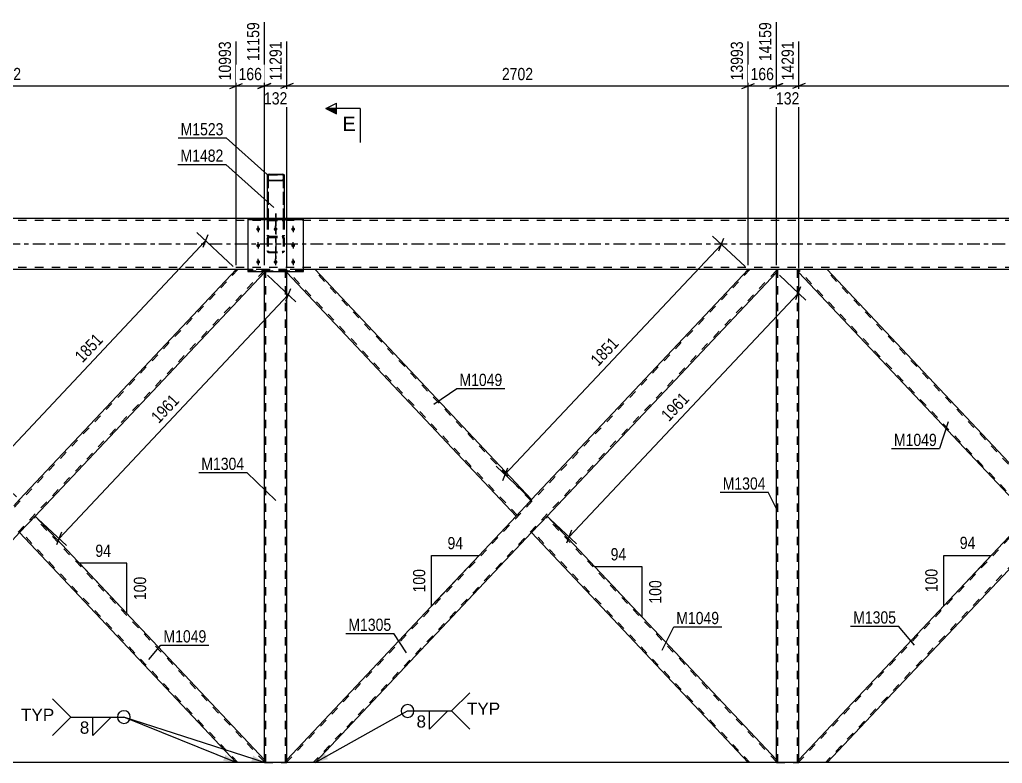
# Model space of a CAD drawing. Header units: millimetres. Extents: x -82 to 1107, y -663 to 178.
# Drawn here: x 323.5 to 553.9, y -121.8 to 52.6 of the extents above; entities that cross this region are included whole.
import ezdxf

# ---------------------------------------------------------------- set-up
doc = ezdxf.new("R2010")
doc.units = ezdxf.units.MM
doc.linetypes.add('DXK_LINE_DOT2', pattern=[3.9198, 1.9599, -1.9599])
doc.linetypes.add('DXK_LINE_DOT3', pattern=[5.9187, 2.979, -0.9799, 0.9799, -0.9799])
doc.styles.add('Arial', font='ARIAL.TTF', dxfattribs={"height": 0.2})
doc.styles.add('Arial Narrow', font='ARIALN.TTF', dxfattribs={"height": 0.2})

# ---------------------------------------------------------------- blocks, each defined once
blk = doc.blocks.new('Part-348431369-1424 - 1390')
at = {"color": 7, "linetype": 'DXK_LINE_DOT3'}
blk.add_line((383.55, -3.58), (383.55, 7.12), dxfattribs=at)
at = {"color": 7, "linetype": 'DXK_LINE_DOT2'}
for p, q in [((381.58, 5.48), (381.55, 5.31)), ((381.55, 5.31), (381.55, -1.59)), ((381.59, 5.51), (381.58, 5.48)), ((381.79, 5.31), (381.81, 5.41)), ((381.79, 5.31), (381.79, -1.59)), ((381.81, 5.41), (381.86, 5.5)), ((382.03, 5.83), (381.85, 5.79)), ((381.86, 5.5), (381.94, 5.55)), ((381.94, 5.55), (382.03, 5.57)), ((382.03, 5.83), (385.07, 5.83)), ((382.03, 5.57), (385.07, 5.57)), ((385.25, 5.79), (385.07, 5.83)), ((385.07, 5.57), (385.16, 5.55)), ((385.16, 5.55), (385.24, 5.5)), ((385.24, 5.5), (385.29, 5.41)), ((385.29, 5.41), (385.31, 5.31)), ((385.31, 5.31), (385.31, -1.59)), ((385.52, 5.48), (385.51, 5.51)), ((385.55, 5.31), (385.52, 5.48)), ((385.55, 5.31), (385.55, -1.59)), ((381.55, 2.08), (381.59, 1.88)), ((381.55, 1.27), (381.59, 1.44)), ((381.59, 1.44), (381.69, 1.59)), ((381.69, 1.59), (381.85, 1.69)), ((381.81, 1.98), (381.79, 2.08)), ((381.81, 1.36), (381.79, 1.27)), ((381.86, 1.9), (381.81, 1.98)), ((381.86, 1.43), (381.81, 1.36)), ((381.85, 1.69), (382.03, 1.72)), ((381.85, 1.61), (382.03, 1.57)), ((381.94, 1.84), (381.86, 1.9)), ((381.94, 1.48), (381.86, 1.43)), ((382.03, 1.82), (381.94, 1.84)), ((382.03, 1.5), (381.94, 1.48)), ((382.03, 1.82), (385.07, 1.82)), ((382.03, 1.72), (385.07, 1.72)), ((382.03, 1.57), (385.07, 1.57)), ((382.03, 1.5), (385.07, 1.5)), ((385.16, 1.84), (385.07, 1.82)), ((385.07, 1.72), (385.25, 1.69)), ((385.07, 1.57), (385.25, 1.61)), ((385.16, 1.48), (385.07, 1.5)), ((385.24, 1.9), (385.16, 1.84)), ((385.24, 1.43), (385.16, 1.48)), ((385.29, 1.98), (385.24, 1.9)), ((385.29, 1.36), (385.24, 1.43)), ((385.25, 1.69), (385.41, 1.59)), ((385.31, 2.08), (385.29, 1.98)), ((385.31, 1.27), (385.29, 1.36)), ((385.41, 1.59), (385.51, 1.44)), ((385.51, 1.88), (385.55, 2.08)), ((385.51, 1.44), (385.55, 1.27)), ((381.59, -1.76), (381.55, -1.59)), ((381.69, -1.91), (381.59, -1.76)), ((381.85, -2), (381.69, -1.91)), ((381.79, -1.59), (381.81, -1.67)), ((381.81, -1.67), (381.86, -1.75)), ((382.03, -2.04), (381.85, -2)), ((381.86, -1.75), (381.94, -1.79)), ((381.94, -1.79), (382.03, -1.81)), ((382.03, -1.81), (385.07, -1.81)), ((382.03, -2.04), (385.07, -2.04)), ((385.07, -1.81), (385.16, -1.79)), ((385.25, -2), (385.07, -2.04)), ((385.16, -1.79), (385.24, -1.75)), ((385.24, -1.75), (385.29, -1.67)), ((385.41, -1.91), (385.25, -2)), ((385.29, -1.67), (385.31, -1.59)), ((385.51, -1.76), (385.41, -1.91)), ((385.55, -1.59), (385.51, -1.76))]:
    blk.add_line(p, q, dxfattribs=at)
for centre, start, end in [((382.05, 5.33), 114.32, 159.2417), ((385.05, 5.33), 20.7583, 65.68), ((382.05, 2.06), 200.7583, 245.68), ((385.05, 2.06), 294.32, 339.2417)]:
    blk.add_arc(centre, 0.496, start, end, dxfattribs=at)
blk = doc.blocks.new('Part-348431369-1428 - 1390')
at = {"color": 7, "linetype": 'DXK_LINE_DOT2'}
for p, q in [((390.05, 5.95), (377.05, 5.95)), ((377.05, 5.95), (377.05, -6.49)), ((377.05, 5.73), (390.05, 5.73)), ((390.05, -6.49), (390.05, 5.95)), ((390.05, -6.27), (377.05, -6.27)), ((377.05, -6.49), (390.05, -6.49))]:
    blk.add_line(p, q, dxfattribs=at)
blk = doc.blocks.new('Bolt-348431369-1461 - 1390')
at = {"color": 1, "linetype": 'DXK_LINE_DOT2'}
for p, q in [((379.45, 3.08), (379.45, 4.21)), ((383.53, 3.08), (383.53, 4.21)), ((387.65, 3.08), (387.65, 4.21)), ((379.45, -0.76), (379.45, 0.38)), ((387.65, -0.76), (387.65, 0.38)), ((379.45, -4.63), (379.45, -3.49)), ((383.53, -4.63), (383.53, -3.49)), ((387.65, -4.63), (387.65, -3.49))]:
    blk.add_line(p, q, dxfattribs=at)
blk = doc.blocks.new('Part-348431369-1482 - 1390')
at = {"color": 7, "linetype": 'DXK_LINE_DOT2'}
for p, q in [((991.54, 5.52), (12.9, 5.52)), ((385.55, 6), (381.55, 6)), ((991.54, -5.52), (12.9, -5.52)), ((390.05, -6), (377.05, -6))]:
    blk.add_line(p, q, dxfattribs=at)
at = {"color": 2, "linetype": 'Continuous'}
for p, q in [((381.55, 6), (145.55, 6)), ((621.54, 6), (385.55, 6)), ((377.05, -6), (150.05, -6)), ((617.04, -6), (390.05, -6))]:
    blk.add_line(p, q, dxfattribs=at)
at = {"color": 7, "linetype": 'DXK_LINE_DOT3'}
blk.add_line((12.9, 0), (991.54, 0), dxfattribs=at)
blk = doc.blocks.new('Part-348431369-7999 - 1390')
at = {"color": 7, "linetype": 'DXK_LINE_DOT2'}
for p, q in [((381.55, 16.16), (381.59, 16.22)), ((381.55, 16.16), (381.55, 5.69)), ((381.59, 16.22), (381.69, 16.28)), ((381.69, 16.28), (381.85, 16.32)), ((381.81, 16.19), (381.79, 16.16)), ((381.79, 16.16), (381.79, 5.69)), ((381.86, 16.22), (381.81, 16.19)), ((381.85, 16.32), (382.03, 16.33)), ((381.94, 16.24), (381.86, 16.22)), ((382.03, 16.24), (381.94, 16.24)), ((382.03, 16.33), (385.07, 16.33)), ((382.03, 16.24), (385.07, 16.24)), ((385.07, 16.33), (385.25, 16.32)), ((385.16, 16.24), (385.07, 16.24)), ((385.24, 16.22), (385.16, 16.24)), ((385.29, 16.19), (385.24, 16.22)), ((385.25, 16.32), (385.41, 16.28)), ((385.31, 16.16), (385.29, 16.19)), ((385.31, 16.16), (385.31, 5.69)), ((385.41, 16.28), (385.51, 16.22)), ((385.51, 16.22), (385.55, 16.16)), ((385.55, 16.16), (385.55, 5.69)), ((381.59, 14.98), (381.55, 15.05)), ((381.69, 14.93), (381.59, 14.98)), ((381.85, 14.89), (381.69, 14.93)), ((381.79, 15.05), (381.81, 15.02)), ((381.81, 15.02), (381.86, 14.99)), ((382.03, 14.88), (381.85, 14.89)), ((381.86, 14.99), (381.94, 14.97)), ((381.94, 14.97), (382.03, 14.96)), ((382.03, 14.96), (385.07, 14.96)), ((382.03, 14.88), (385.07, 14.88)), ((385.07, 14.96), (385.16, 14.97)), ((385.25, 14.89), (385.07, 14.88)), ((385.16, 14.97), (385.24, 14.99)), ((385.24, 14.99), (385.29, 15.02)), ((385.41, 14.93), (385.25, 14.89)), ((385.29, 15.02), (385.31, 15.05)), ((385.51, 14.98), (385.41, 14.93)), ((385.55, 15.05), (385.51, 14.98)), ((385.55, 6), (381.55, 6)), ((381.55, 5.83), (381.79, 5.83)), ((381.55, 5.69), (381.59, 5.62)), ((381.59, 5.62), (381.69, 5.57)), ((381.69, 5.57), (381.85, 5.53)), ((381.81, 5.66), (381.79, 5.69)), ((381.86, 5.63), (381.81, 5.66)), ((381.85, 5.53), (382.03, 5.51)), ((381.94, 5.61), (381.86, 5.63)), ((382.03, 5.6), (381.94, 5.61)), ((382.03, 5.6), (385.07, 5.6)), ((382.03, 5.51), (385.07, 5.51)), ((385.16, 5.61), (385.07, 5.6)), ((385.07, 5.51), (385.25, 5.53)), ((385.24, 5.63), (385.16, 5.61)), ((385.29, 5.66), (385.24, 5.63)), ((385.25, 5.53), (385.41, 5.57)), ((385.31, 5.69), (385.29, 5.66)), ((385.31, 5.83), (385.55, 5.83)), ((385.41, 5.57), (385.51, 5.62)), ((385.51, 5.62), (385.55, 5.69))]:
    blk.add_line(p, q, dxfattribs=at)
blk = doc.blocks.new('Part-348431369-1497 - 1390')
at = {"color": 2, "linetype": 'Continuous'}
blk.add_line((865.94, -121.6), (141.14, -121.6), dxfattribs=at)
blk = doc.blocks.new('Part-348431369-1702 - 1390')
at = {"color": 2, "linetype": 'Continuous'}
for p, q in [((447.16, -63.8), (443.54, -67.65)), ((500.9, -120.94), (447.16, -63.8)), ((494.27, -121.6), (443.54, -67.65)), ((500.9, -121.6), (500.9, -120.94))]:
    blk.add_line(p, q, dxfattribs=at)
at = {"color": 7, "linetype": 'DXK_LINE_DOT2'}
for p, q in [((500.9, -121.41), (446.94, -64.03)), ((443.76, -67.42), (443.78, -67.4)), ((494.71, -121.6), (443.76, -67.42)), ((500.9, -121.6), (494.27, -121.6))]:
    blk.add_line(p, q, dxfattribs=at)
blk = doc.blocks.new('Part-348431369-1707 - 1390')
at = {"color": 2, "linetype": 'Continuous'}
for p, q in [((327.16, -63.8), (323.54, -67.65)), ((380.9, -120.94), (327.16, -63.8)), ((374.27, -121.6), (323.54, -67.65)), ((380.9, -121.6), (380.9, -120.94))]:
    blk.add_line(p, q, dxfattribs=at)
at = {"color": 7, "linetype": 'DXK_LINE_DOT2'}
for p, q in [((380.9, -121.41), (326.94, -64.03)), ((323.76, -67.42), (323.78, -67.4)), ((374.71, -121.6), (323.76, -67.42)), ((380.9, -121.6), (374.27, -121.6))]:
    blk.add_line(p, q, dxfattribs=at)
blk = doc.blocks.new('Part-348431369-1744 - 1390')
at = {"color": 7, "linetype": 'DXK_LINE_DOT3'}
blk.add_line((383.55, 7.12), (383.55, -3.58), dxfattribs=at)
at = {"color": 7, "linetype": 'DXK_LINE_DOT2'}
for p, q in [((381.55, 5.32), (381.59, 5.51)), ((381.55, 5.32), (381.55, -1.59)), ((381.81, 5.41), (381.79, 5.32)), ((381.79, 5.32), (381.79, -1.59)), ((381.86, 5.5), (381.81, 5.41)), ((381.85, 5.79), (382.03, 5.83)), ((381.94, 5.55), (381.86, 5.5)), ((382.03, 5.57), (381.94, 5.55)), ((382.03, 5.83), (385.07, 5.83)), ((382.03, 5.57), (385.07, 5.57)), ((385.07, 5.83), (385.25, 5.79)), ((385.16, 5.55), (385.07, 5.57)), ((385.24, 5.5), (385.16, 5.55)), ((385.29, 5.41), (385.24, 5.5)), ((385.31, 5.32), (385.29, 5.41)), ((385.31, 5.32), (385.31, -1.59)), ((385.51, 5.51), (385.55, 5.32)), ((385.55, 5.32), (385.55, -1.59)), ((381.59, 1.88), (381.55, 2.08)), ((381.59, 1.44), (381.55, 1.27)), ((381.69, 1.59), (381.59, 1.44)), ((381.85, 1.69), (381.69, 1.59)), ((381.79, 2.08), (381.81, 1.98)), ((381.79, 1.27), (381.81, 1.36)), ((381.81, 1.98), (381.86, 1.9)), ((381.81, 1.36), (381.86, 1.43)), ((382.03, 1.72), (381.85, 1.69)), ((382.03, 1.57), (381.85, 1.61)), ((381.86, 1.9), (381.94, 1.84)), ((381.86, 1.43), (381.94, 1.48)), ((381.94, 1.84), (382.03, 1.82)), ((381.94, 1.48), (382.03, 1.5)), ((382.03, 1.82), (385.07, 1.82)), ((382.03, 1.72), (385.07, 1.72)), ((382.03, 1.57), (385.07, 1.57)), ((382.03, 1.5), (385.07, 1.5)), ((385.07, 1.82), (385.16, 1.84)), ((385.25, 1.69), (385.07, 1.72)), ((385.25, 1.61), (385.07, 1.57)), ((385.07, 1.5), (385.16, 1.48)), ((385.16, 1.84), (385.24, 1.9)), ((385.16, 1.48), (385.24, 1.43)), ((385.24, 1.9), (385.29, 1.98)), ((385.24, 1.43), (385.29, 1.36)), ((385.41, 1.59), (385.25, 1.69)), ((385.29, 1.98), (385.31, 2.08)), ((385.29, 1.36), (385.31, 1.27)), ((385.51, 1.44), (385.41, 1.59)), ((385.55, 2.08), (385.51, 1.88)), ((385.55, 1.27), (385.51, 1.44)), ((381.55, -1.59), (381.59, -1.76)), ((381.59, -1.76), (381.69, -1.91)), ((381.69, -1.91), (381.85, -2)), ((381.81, -1.67), (381.79, -1.59)), ((381.86, -1.75), (381.81, -1.67)), ((381.85, -2), (382.03, -2.04)), ((381.94, -1.79), (381.86, -1.75)), ((382.03, -1.81), (381.94, -1.79)), ((382.03, -1.81), (385.07, -1.81)), ((382.03, -2.04), (385.07, -2.04)), ((385.16, -1.79), (385.07, -1.81)), ((385.07, -2.04), (385.25, -2)), ((385.24, -1.75), (385.16, -1.79)), ((385.29, -1.67), (385.24, -1.75)), ((385.25, -2), (385.41, -1.91)), ((385.31, -1.59), (385.29, -1.67)), ((385.41, -1.91), (385.51, -1.76)), ((385.51, -1.76), (385.55, -1.59))]:
    blk.add_line(p, q, dxfattribs=at)
for centre, start, end in [((382.05, 5.33), 114.32, 159.2417), ((385.05, 5.33), 20.7583, 65.68), ((382.05, 2.06), 200.7583, 245.68), ((385.05, 2.06), 294.32, 339.2417)]:
    blk.add_arc(centre, 0.496, start, end, dxfattribs=at)
blk = doc.blocks.new('Part-348431369-1749 - 1390')
at = {"color": 7, "linetype": 'DXK_LINE_DOT2'}
for p, q in [((386.18, -6), (380.9, -6)), ((380.9, -6.66), (380.9, -6)), ((381.22, -121.6), (381.22, -6)), ((385.86, -121.6), (385.86, -6)), ((386.18, -6.66), (386.18, -6)), ((380.9, -121.6), (380.9, -120.94)), ((380.9, -121.6), (386.18, -121.6)), ((386.18, -121.6), (386.18, -120.94))]:
    blk.add_line(p, q, dxfattribs=at)
at = {"color": 2, "linetype": 'Continuous'}
for p, q in [((380.9, -120.94), (380.9, -6.66)), ((386.18, -120.94), (386.18, -6.66))]:
    blk.add_line(p, q, dxfattribs=at)
blk = doc.blocks.new('Part-348431369-1800 - 1390')
at = {"color": 2, "linetype": 'Continuous'}
for p, q in [((506.18, -6.66), (506.18, -6)), ((559.92, -63.8), (506.18, -6.66)), ((563.54, -59.95), (512.81, -6)), ((563.1, -60.41), (559.92, -63.8)), ((563.54, -59.95), (563.1, -60.41))]:
    blk.add_line(p, q, dxfattribs=at)
at = {"color": 7, "linetype": 'DXK_LINE_DOT2'}
for p, q in [((512.81, -6), (506.18, -6)), ((560.14, -63.57), (506.18, -6.19)), ((563.32, -60.18), (512.37, -6)), ((563.51, -59.98), (563.1, -60.41)), ((560.14, -63.57), (560.15, -63.55))]:
    blk.add_line(p, q, dxfattribs=at)
blk = doc.blocks.new('Part-348431369-1805 - 1390')
at = {"color": 7, "linetype": 'DXK_LINE_DOT2'}
for p, q in [((614.71, -6), (506.18, -121.41)), ((620.9, -6.2), (512.37, -121.6)), ((620.9, -6), (614.27, -6)), ((620.9, -6.48), (620.9, -6)), ((563.54, -59.95), (559.92, -63.8)), ((567.16, -63.8), (563.54, -67.65)), ((512.81, -121.6), (506.18, -121.6))]:
    blk.add_line(p, q, dxfattribs=at)
at = {"color": 2, "linetype": 'Continuous'}
for p, q in [((614.27, -6), (563.54, -59.95)), ((620.9, -6.66), (567.16, -63.8)), ((620.9, -6.66), (620.9, -6.48)), ((559.92, -63.8), (506.18, -120.94)), ((563.54, -67.65), (512.81, -121.6)), ((506.18, -121.6), (506.18, -120.94))]:
    blk.add_line(p, q, dxfattribs=at)
blk = doc.blocks.new('Part-348431369-1810 - 1390')
at = {"color": 7, "linetype": 'DXK_LINE_DOT2'}
for p, q in [((392.81, -6), (386.18, -6)), ((386.18, -6.48), (386.18, -6)), ((440.14, -63.57), (386.18, -6.19)), ((443.32, -60.18), (392.37, -6)), ((443.51, -59.98), (443.1, -60.41)), ((440.14, -63.57), (440.15, -63.55))]:
    blk.add_line(p, q, dxfattribs=at)
at = {"color": 2, "linetype": 'Continuous'}
for p, q in [((386.18, -6.66), (386.18, -6.48)), ((439.92, -63.8), (386.18, -6.66)), ((443.54, -59.95), (392.81, -6)), ((443.1, -60.41), (439.92, -63.8)), ((443.54, -59.95), (443.1, -60.41))]:
    blk.add_line(p, q, dxfattribs=at)
blk = doc.blocks.new('Part-348431369-1815 - 1390')
at = {"color": 7, "linetype": 'DXK_LINE_DOT2'}
for p, q in [((494.71, -6), (386.18, -121.41)), ((500.9, -6.19), (392.37, -121.6)), ((500.9, -6), (494.27, -6)), ((443.54, -59.95), (439.92, -63.8)), ((447.16, -63.8), (443.54, -67.65)), ((392.81, -121.6), (386.18, -121.6))]:
    blk.add_line(p, q, dxfattribs=at)
at = {"color": 2, "linetype": 'Continuous'}
for p, q in [((494.27, -6), (443.54, -59.95)), ((500.9, -6.66), (447.16, -63.8)), ((500.9, -6.66), (500.9, -6)), ((439.92, -63.8), (386.18, -120.94)), ((443.54, -67.65), (392.81, -121.6)), ((386.18, -121.6), (386.18, -120.94))]:
    blk.add_line(p, q, dxfattribs=at)
blk = doc.blocks.new('Part-348431369-1825 - 1390')
at = {"color": 7, "linetype": 'DXK_LINE_DOT2'}
for p, q in [((374.71, -6), (266.18, -121.41)), ((380.9, -6.19), (272.37, -121.6)), ((380.9, -6), (374.27, -6)), ((380.9, -6.48), (380.9, -6)), ((323.54, -59.95), (319.92, -63.8)), ((327.16, -63.8), (323.54, -67.65)), ((272.81, -121.6), (266.18, -121.6))]:
    blk.add_line(p, q, dxfattribs=at)
at = {"color": 2, "linetype": 'Continuous'}
for p, q in [((374.27, -6), (323.54, -59.95)), ((380.9, -6.66), (327.16, -63.8)), ((380.9, -6.66), (380.9, -6.48)), ((266.18, -120.94), (319.92, -63.8)), ((323.54, -67.65), (272.81, -121.6)), ((266.18, -121.6), (266.18, -120.94))]:
    blk.add_line(p, q, dxfattribs=at)
blk = doc.blocks.new('Part-348431369-1860 - 1390')
at = {"color": 7, "linetype": 'DXK_LINE_DOT2'}
for p, q in [((506.18, -6), (500.9, -6)), ((500.9, -6.66), (500.9, -6)), ((501.22, -121.6), (501.22, -6)), ((505.86, -121.6), (505.86, -6)), ((506.18, -6.66), (506.18, -6)), ((500.9, -121.6), (500.9, -120.94)), ((500.9, -121.6), (506.18, -121.6)), ((506.18, -121.6), (506.18, -120.94))]:
    blk.add_line(p, q, dxfattribs=at)
at = {"color": 2, "linetype": 'Continuous'}
for p, q in [((500.9, -120.94), (500.9, -6.66)), ((506.18, -120.94), (506.18, -6.66))]:
    blk.add_line(p, q, dxfattribs=at)
blk = doc.blocks.new('Bolt-348431369-1877 - 1390')
at = {"linetype": 'Continuous'}
for points in [[(379.45, 3.89), (379.54, 3.88), (379.63, 3.85), (379.71, 3.81), (379.78, 3.75), (379.83, 3.68), (379.87, 3.6), (379.89, 3.52), (379.89, 3.43), (379.87, 3.35), (379.83, 3.27), (379.78, 3.2), (379.71, 3.14), (379.63, 3.1), (379.54, 3.07), (379.45, 3.06), (379.36, 3.07), (379.27, 3.1), (379.19, 3.14), (379.12, 3.2), (379.07, 3.27), (379.03, 3.35), (379.01, 3.43), (379.01, 3.52), (379.03, 3.6), (379.07, 3.68), (379.12, 3.75), (379.19, 3.81), (379.27, 3.85), (379.36, 3.88)], [(383.53, 3.89), (383.62, 3.88), (383.71, 3.85), (383.79, 3.81), (383.86, 3.75), (383.91, 3.68), (383.95, 3.6), (383.97, 3.52), (383.97, 3.43), (383.95, 3.35), (383.91, 3.27), (383.86, 3.2), (383.79, 3.14), (383.71, 3.1), (383.62, 3.07), (383.53, 3.06), (383.44, 3.07), (383.35, 3.1), (383.27, 3.14), (383.2, 3.2), (383.15, 3.27), (383.11, 3.35), (383.09, 3.43), (383.09, 3.52), (383.11, 3.6), (383.15, 3.68), (383.2, 3.75), (383.27, 3.81), (383.35, 3.85), (383.44, 3.88)], [(387.65, 3.89), (387.74, 3.88), (387.83, 3.85), (387.91, 3.81), (387.98, 3.75), (388.03, 3.68), (388.07, 3.6), (388.09, 3.52), (388.09, 3.43), (388.07, 3.35), (388.03, 3.27), (387.98, 3.2), (387.91, 3.14), (387.83, 3.1), (387.74, 3.07), (387.65, 3.06), (387.56, 3.07), (387.47, 3.1), (387.39, 3.14), (387.32, 3.2), (387.27, 3.27), (387.23, 3.35), (387.21, 3.43), (387.21, 3.52), (387.23, 3.6), (387.27, 3.68), (387.32, 3.75), (387.39, 3.81), (387.47, 3.85), (387.56, 3.88)], [(379.45, 0.06), (379.54, 0.05), (379.63, 0.02), (379.71, -0.02), (379.78, -0.08), (379.83, -0.15), (379.87, -0.23), (379.89, -0.31), (379.89, -0.4), (379.87, -0.49), (379.83, -0.56), (379.78, -0.63), (379.71, -0.69), (379.63, -0.74), (379.54, -0.76), (379.45, -0.77), (379.36, -0.76), (379.27, -0.74), (379.19, -0.69), (379.12, -0.63), (379.07, -0.56), (379.03, -0.49), (379.01, -0.4), (379.01, -0.31), (379.03, -0.23), (379.07, -0.15), (379.12, -0.08), (379.19, -0.02), (379.27, 0.02), (379.36, 0.05)], [(387.65, 0.06), (387.74, 0.05), (387.83, 0.02), (387.91, -0.02), (387.98, -0.08), (388.03, -0.15), (388.07, -0.23), (388.09, -0.31), (388.09, -0.4), (388.07, -0.49), (388.03, -0.56), (387.98, -0.63), (387.91, -0.69), (387.83, -0.74), (387.74, -0.76), (387.65, -0.77), (387.56, -0.76), (387.47, -0.74), (387.39, -0.69), (387.32, -0.63), (387.27, -0.56), (387.23, -0.49), (387.21, -0.4), (387.21, -0.31), (387.23, -0.23), (387.27, -0.15), (387.32, -0.08), (387.39, -0.02), (387.47, 0.02), (387.56, 0.05)], [(379.45, -3.82), (379.54, -3.83), (379.63, -3.85), (379.71, -3.89), (379.78, -3.95), (379.83, -4.02), (379.87, -4.1), (379.89, -4.19), (379.89, -4.27), (379.87, -4.36), (379.83, -4.44), (379.78, -4.51), (379.71, -4.56), (379.63, -4.61), (379.54, -4.63), (379.45, -4.64), (379.36, -4.63), (379.27, -4.61), (379.19, -4.56), (379.12, -4.51), (379.07, -4.44), (379.03, -4.36), (379.01, -4.27), (379.01, -4.19), (379.03, -4.1), (379.07, -4.02), (379.12, -3.95), (379.19, -3.89), (379.27, -3.85), (379.36, -3.83)], [(383.53, -3.82), (383.62, -3.83), (383.71, -3.85), (383.79, -3.89), (383.86, -3.95), (383.91, -4.02), (383.95, -4.1), (383.97, -4.19), (383.97, -4.27), (383.95, -4.36), (383.91, -4.44), (383.86, -4.51), (383.79, -4.56), (383.71, -4.61), (383.62, -4.63), (383.53, -4.64), (383.44, -4.63), (383.35, -4.61), (383.27, -4.56), (383.2, -4.51), (383.15, -4.44), (383.11, -4.36), (383.09, -4.27), (383.09, -4.19), (383.11, -4.1), (383.15, -4.02), (383.2, -3.95), (383.27, -3.89), (383.35, -3.85), (383.44, -3.83)], [(387.65, -3.82), (387.74, -3.83), (387.83, -3.85), (387.91, -3.89), (387.98, -3.95), (388.03, -4.02), (388.07, -4.1), (388.09, -4.19), (388.09, -4.27), (388.07, -4.36), (388.03, -4.44), (387.98, -4.51), (387.91, -4.56), (387.83, -4.61), (387.74, -4.63), (387.65, -4.64), (387.56, -4.63), (387.47, -4.61), (387.39, -4.56), (387.32, -4.51), (387.27, -4.44), (387.23, -4.36), (387.21, -4.27), (387.21, -4.19), (387.23, -4.1), (387.27, -4.02), (387.32, -3.95), (387.39, -3.89), (387.47, -3.85), (387.56, -3.83)]]:
    blk.add_hatch(color=1, dxfattribs=at).paths.add_polyline_path(points)
at = {"color": 1, "linetype": 'Continuous'}
for p, q in [((379.45, 3.87), (379.45, 2.74)), ((383.53, 3.87), (383.53, 2.74)), ((387.65, 3.87), (387.65, 2.74)), ((379.45, 0.04), (379.45, -1.1)), ((387.65, 0.04), (387.65, -1.1)), ((379.45, -3.83), (379.45, -4.97)), ((383.53, -3.83), (383.53, -4.97)), ((387.65, -3.83), (387.65, -4.97))]:
    blk.add_line(p, q, dxfattribs=at)
blk = doc.blocks.new('Part-348431369-1897 - 1390')
at = {"color": 2, "linetype": 'Continuous'}
for p, q in [((390.05, 5.95), (377.05, 5.95)), ((377.05, 5.95), (377.05, -6.48)), ((377.05, 5.73), (390.05, 5.73)), ((390.05, -6.48), (390.05, 5.95)), ((377.05, -6.48), (390.05, -6.48))]:
    blk.add_line(p, q, dxfattribs=at)
at = {"color": 7, "linetype": 'DXK_LINE_DOT2'}
blk.add_line((377.05, -6.27), (390.05, -6.27), dxfattribs=at)
blk = doc.blocks.new('Part-348431369-8000 - 1390')
at = {"color": 2, "linetype": 'Continuous'}
for p, q in [((381.59, 16.23), (381.55, 16.16)), ((381.55, 16.16), (381.55, 5.95)), ((381.69, 16.28), (381.59, 16.23)), ((381.85, 16.32), (381.69, 16.28)), ((381.79, 16.16), (381.81, 16.19)), ((381.79, 16.16), (381.79, 15.05)), ((381.81, 16.19), (381.86, 16.22)), ((382.03, 16.33), (381.85, 16.32)), ((381.86, 16.22), (381.94, 16.24)), ((381.94, 16.24), (382.03, 16.25)), ((382.03, 16.33), (385.07, 16.33)), ((382.03, 16.25), (385.07, 16.25)), ((385.25, 16.32), (385.07, 16.33)), ((385.07, 16.25), (385.16, 16.24)), ((385.16, 16.24), (385.24, 16.22)), ((385.24, 16.22), (385.29, 16.19)), ((385.41, 16.28), (385.25, 16.32)), ((385.29, 16.19), (385.31, 16.16)), ((385.31, 16.16), (385.31, 15.05)), ((385.51, 16.23), (385.41, 16.28)), ((385.55, 16.16), (385.51, 16.23)), ((385.55, 16.16), (385.55, 5.95)), ((381.55, 15.05), (381.59, 14.99)), ((381.59, 14.99), (381.69, 14.93)), ((381.69, 14.93), (381.85, 14.89)), ((381.81, 15.02), (381.79, 15.05)), ((381.86, 14.99), (381.81, 15.02)), ((381.85, 14.89), (382.03, 14.88)), ((381.94, 14.97), (381.86, 14.99)), ((382.03, 14.97), (381.94, 14.97)), ((382.03, 14.97), (385.07, 14.97)), ((382.03, 14.88), (385.07, 14.88)), ((385.16, 14.97), (385.07, 14.97)), ((385.07, 14.88), (385.25, 14.89)), ((385.24, 14.99), (385.16, 14.97)), ((385.29, 15.02), (385.24, 14.99)), ((385.25, 14.89), (385.41, 14.93)), ((385.31, 15.05), (385.29, 15.02)), ((385.41, 14.93), (385.51, 14.99)), ((385.51, 14.99), (385.55, 15.05))]:
    blk.add_line(p, q, dxfattribs=at)
at = {"color": 7, "linetype": 'DXK_LINE_DOT2'}
for p, q in [((381.79, 15.05), (381.79, 5.69)), ((385.31, 15.05), (385.31, 5.69)), ((385.55, 6), (381.55, 6)), ((381.55, 5.95), (381.55, 5.69)), ((381.55, 5.83), (381.79, 5.83)), ((381.59, 5.62), (381.55, 5.69)), ((381.69, 5.56), (381.59, 5.62)), ((381.85, 5.53), (381.69, 5.56)), ((381.79, 5.69), (381.81, 5.65)), ((381.81, 5.65), (381.86, 5.63)), ((382.03, 5.51), (381.85, 5.53)), ((381.86, 5.63), (381.94, 5.61)), ((381.94, 5.61), (382.03, 5.6)), ((382.03, 5.6), (385.07, 5.6)), ((382.03, 5.51), (385.07, 5.51)), ((385.07, 5.6), (385.16, 5.61)), ((385.25, 5.53), (385.07, 5.51)), ((385.16, 5.61), (385.24, 5.63)), ((385.24, 5.63), (385.29, 5.65)), ((385.41, 5.56), (385.25, 5.53)), ((385.29, 5.65), (385.31, 5.69)), ((385.31, 5.83), (385.55, 5.83)), ((385.51, 5.62), (385.41, 5.56)), ((385.55, 5.69), (385.51, 5.62)), ((385.55, 5.95), (385.55, 5.69))]:
    blk.add_line(p, q, dxfattribs=at)
blk = doc.blocks.new('StraightDimension-348431369-15274 - 1390')
at = {"color": 7, "linetype": 'Continuous'}
for p, q in [((386.18, -5.66), (386.18, 47.49)), ((494.27, -5), (494.27, 47.49)), ((387.68, 37.65), (384.68, 36.45)), ((386.18, 37.05), (494.27, 37.05)), ((492.77, 36.45), (495.77, 37.65))]:
    blk.add_line(p, q, dxfattribs=at)
at = {"color": 0, "linetype": 'Continuous'}
blk.add_wipeout([(493.67, 48.09), (489.47, 48.09), (489.47, 37.75), (493.67, 37.75)], dxfattribs=at)
at = {"color": 0}
blk.add_wipeout([(444.48, 37.8), (444.48, 42), (435.97, 42), (435.97, 37.8)], dxfattribs=at)
at = {"color": 3, "linetype": 'Continuous', "style": 'Arial Narrow'}
blk.add_text('13993', height=2.863, rotation=90.0002, dxfattribs=at).set_placement((493.07, 38.35))
at = {"color": 3, "style": 'Arial Narrow'}
blk.add_text('2702', height=2.863, dxfattribs=at).set_placement((436.57, 38.4))
blk = doc.blocks.new('StraightDimension-348431369-16467 - 1390')
at = {"color": 7, "linetype": 'Continuous'}
for p, q in [((501.63, -7.35), (507.8, -13.15)), ((452.32, -68.65), (506.06, -11.51)), ((505.47, -13.01), (506.65, -10.01)), ((447.89, -64.49), (454.07, -70.29)), ((452.91, -67.14), (451.73, -70.15))]:
    blk.add_line(p, q, dxfattribs=at)
at = {"color": 0}
blk.add_wipeout([(481.56, -36.46), (478.5, -33.59), (472.67, -39.79), (475.73, -42.67)], dxfattribs=at)
at = {"color": 3, "style": 'Arial Narrow'}
blk.add_text('1961', height=2.863, rotation=46.7591, dxfattribs=at).set_placement((475.7, -41.82))
blk = doc.blocks.new('StraightDimension-348431369-15271 - 1390')
at = {"color": 7, "linetype": 'Continuous'}
for p, q in [((506.18, -5.66), (506.18, 47.49)), ((614.27, -5), (614.27, 47.49)), ((507.68, 37.65), (504.68, 36.45)), ((506.18, 37.05), (614.27, 37.05)), ((612.77, 36.45), (615.77, 37.65))]:
    blk.add_line(p, q, dxfattribs=at)
at = {"color": 0, "linetype": 'Continuous'}
blk.add_wipeout([(613.67, 48.09), (609.47, 48.09), (609.47, 37.75), (613.67, 37.75)], dxfattribs=at)
at = {"color": 0}
blk.add_wipeout([(564.48, 37.8), (564.48, 42), (555.97, 42), (555.97, 37.8)], dxfattribs=at)
at = {"color": 3, "linetype": 'Continuous', "style": 'Arial Narrow'}
blk.add_text('16993', height=2.863, rotation=90.0002, dxfattribs=at).set_placement((613.07, 38.35))
at = {"color": 3, "style": 'Arial Narrow'}
blk.add_text('2702', height=2.863, dxfattribs=at).set_placement((556.57, 38.4))
blk = doc.blocks.new('StraightDimension-348431369-16431 - 1390')
at = {"color": 7, "linetype": 'Continuous'}
for p, q in [((381.63, -7.35), (388.25, -13.58)), ((385.91, -13.44), (387.1, -10.43)), ((332.77, -69.07), (386.51, -11.93)), ((327.89, -64.49), (334.52, -70.72)), ((333.36, -67.57), (332.18, -70.57))]:
    blk.add_line(p, q, dxfattribs=at)
at = {"color": 0}
blk.add_wipeout([(362.01, -36.89), (358.95, -34.01), (353.12, -40.21), (356.18, -43.09)], dxfattribs=at)
at = {"color": 3, "style": 'Arial Narrow'}
blk.add_text('1961', height=2.863, rotation=46.7591, dxfattribs=at).set_placement((356.15, -42.24))
blk = doc.blocks.new('StraightDimension-348431369-15273 - 1390')
at = {"color": 7, "linetype": 'Continuous'}
for p, q in [((500.9, -5), (500.9, 51.99)), ((494.27, -5), (494.27, 47.49)), ((492.77, 36.45), (495.77, 37.65)), ((494.27, 37.05), (500.9, 37.05)), ((502.4, 37.65), (499.4, 36.45))]:
    blk.add_line(p, q, dxfattribs=at)
at = {"color": 0}
blk.add_wipeout([(500.93, 37.8), (500.93, 42), (494.24, 42), (494.24, 37.8)], dxfattribs=at)
at = {"color": 0, "linetype": 'Continuous'}
blk.add_wipeout([(500.3, 52.59), (496.1, 52.59), (496.1, 42.25), (500.3, 42.25)], dxfattribs=at)
at = {"color": 3, "linetype": 'Continuous', "style": 'Arial Narrow'}
blk.add_text('14159', height=2.863, rotation=90.0002, dxfattribs=at).set_placement((499.7, 42.85))
at = {"color": 3, "style": 'Arial Narrow'}
blk.add_text('166', height=2.863, dxfattribs=at).set_placement((494.84, 38.4))
blk = doc.blocks.new('AngleDimension-348431369-16714 - 1390')
at = {"color": 7, "linetype": 'Continuous'}
for p, q in [((420.1, -73.07), (431.2, -73.07)), ((420.1, -84.87), (431.2, -73.07)), ((420.1, -84.87), (420.1, -73.07)), ((422.48, -82.34), (431.2, -73.07))]:
    blk.add_line(p, q, dxfattribs=at)
at = {"color": 0}
for points in [[(428.08, -72.17), (428.08, -67.97), (423.22, -67.97), (423.22, -72.17)], [(419.2, -75.63), (415, -75.63), (415, -82.31), (419.2, -82.31)]]:
    blk.add_wipeout(points, dxfattribs=at)
at = {"color": 3, "style": 'Arial Narrow'}
blk.add_text('94', height=2.863, dxfattribs=at).set_placement((423.82, -71.57))
blk.add_text('100', height=2.863, rotation=90.0002, dxfattribs=at).set_placement((418.6, -81.71))
blk = doc.blocks.new('StraightDimension-348431369-15277 - 1390')
at = {"color": 7, "linetype": 'Continuous'}
for p, q in [((374.27, -5), (374.27, 47.49)), ((266.18, -5.66), (266.18, 45.66)), ((267.68, 37.65), (264.68, 36.45)), ((266.18, 37.05), (374.27, 37.05)), ((372.77, 36.45), (375.77, 37.65))]:
    blk.add_line(p, q, dxfattribs=at)
at = {"color": 0, "linetype": 'Continuous'}
blk.add_wipeout([(373.67, 48.09), (369.47, 48.09), (369.47, 37.75), (373.67, 37.75)], dxfattribs=at)
at = {"color": 0}
blk.add_wipeout([(324.48, 37.8), (324.48, 42), (315.97, 42), (315.97, 37.8)], dxfattribs=at)
at = {"color": 3, "linetype": 'Continuous', "style": 'Arial Narrow'}
blk.add_text('10993', height=2.863, rotation=90.0002, dxfattribs=at).set_placement((373.07, 38.35))
at = {"color": 3, "style": 'Arial Narrow'}
blk.add_text('2702', height=2.863, dxfattribs=at).set_placement((316.57, 38.4))
blk = doc.blocks.new('StraightDimension-348431369-16410 - 1390')
at = {"color": 7, "linetype": 'Continuous'}
for p, q in [((373.55, -5.31), (365.06, 2.67)), ((316.4, -53.23), (367.13, 0.72)), ((366.54, -0.79), (367.72, 2.22)), ((322.81, -59.26), (314.32, -51.28)), ((316.99, -51.73), (315.81, -54.73))]:
    blk.add_line(p, q, dxfattribs=at)
at = {"color": 0}
blk.add_wipeout([(344.14, -22.64), (341.08, -19.77), (335.24, -25.97), (338.3, -28.84)], dxfattribs=at)
at = {"color": 3, "style": 'Arial Narrow'}
blk.add_text('1851', height=2.863, rotation=46.7591, dxfattribs=at).set_placement((338.28, -28))
blk = doc.blocks.new('AngleDimension-348431369-16728 - 1390')
at = {"color": 7, "linetype": 'Continuous'}
for p, q in [((463.87, -81.57), (458.34, -75.68)), ((469.44, -75.68), (458.34, -75.68)), ((469.44, -87.48), (458.34, -75.68)), ((469.44, -87.48), (469.44, -75.68))]:
    blk.add_line(p, q, dxfattribs=at)
at = {"color": 0}
for points in [[(466.32, -74.78), (466.32, -70.58), (461.46, -70.58), (461.46, -74.78)], [(474.54, -78.24), (470.34, -78.24), (470.34, -84.92), (474.54, -84.92)]]:
    blk.add_wipeout(points, dxfattribs=at)
at = {"color": 3, "style": 'Arial Narrow'}
blk.add_text('94', height=2.863, dxfattribs=at).set_placement((462.06, -74.18))
blk.add_text('100', height=2.863, rotation=90.0002, dxfattribs=at).set_placement((473.94, -84.32))
blk = doc.blocks.new('StraightDimension-348431369-15272 - 1390')
at = {"color": 7, "linetype": 'Continuous'}
for p, q in [((500.9, -5), (500.9, 51.99)), ((506.18, -5.66), (506.18, 47.49)), ((499.4, 36.45), (502.4, 37.65)), ((500.9, 37.05), (506.18, 37.05)), ((507.68, 37.65), (504.68, 36.45))]:
    blk.add_line(p, q, dxfattribs=at)
at = {"color": 0, "linetype": 'Continuous'}
blk.add_wipeout([(505.58, 48.09), (501.38, 48.09), (501.38, 37.75), (505.58, 37.75)], dxfattribs=at)
at = {"color": 0}
blk.add_wipeout([(506.88, 32.1), (506.88, 36.3), (500.2, 36.3), (500.2, 32.1)], dxfattribs=at)
at = {"color": 3, "linetype": 'Continuous', "style": 'Arial Narrow'}
blk.add_text('14291', height=2.863, rotation=90.0002, dxfattribs=at).set_placement((504.98, 38.35))
at = {"color": 3, "style": 'Arial Narrow'}
blk.add_text('132', height=2.863, dxfattribs=at).set_placement((500.8, 32.7))
blk = doc.blocks.new('StraightDimension-348431369-15275 - 1390')
at = {"color": 7, "linetype": 'Continuous'}
for p, q in [((380.9, -5), (380.9, 51.99)), ((386.18, -5.66), (386.18, 47.49)), ((379.4, 36.45), (382.4, 37.65)), ((380.9, 37.05), (386.18, 37.05)), ((387.68, 37.65), (384.68, 36.45))]:
    blk.add_line(p, q, dxfattribs=at)
at = {"color": 0, "linetype": 'Continuous'}
blk.add_wipeout([(385.58, 48.09), (381.38, 48.09), (381.38, 37.75), (385.58, 37.75)], dxfattribs=at)
at = {"color": 0}
blk.add_wipeout([(386.88, 32.1), (386.88, 36.3), (380.2, 36.3), (380.2, 32.1)], dxfattribs=at)
at = {"color": 3, "linetype": 'Continuous', "style": 'Arial Narrow'}
blk.add_text('11291', height=2.863, rotation=90.0002, dxfattribs=at).set_placement((384.98, 38.35))
at = {"color": 3, "style": 'Arial Narrow'}
blk.add_text('132', height=2.863, dxfattribs=at).set_placement((380.8, 32.7))
blk = doc.blocks.new('StraightDimension-348431369-15276 - 1390')
at = {"color": 7, "linetype": 'Continuous'}
for p, q in [((380.9, -5), (380.9, 51.99)), ((374.27, -5), (374.27, 47.49)), ((372.77, 36.45), (375.77, 37.65)), ((374.27, 37.05), (380.9, 37.05)), ((382.4, 37.65), (379.4, 36.45))]:
    blk.add_line(p, q, dxfattribs=at)
at = {"color": 0}
blk.add_wipeout([(380.93, 37.8), (380.93, 42), (374.24, 42), (374.24, 37.8)], dxfattribs=at)
at = {"color": 0, "linetype": 'Continuous'}
blk.add_wipeout([(380.3, 52.59), (376.1, 52.59), (376.1, 42.25), (380.3, 42.25)], dxfattribs=at)
at = {"color": 3, "linetype": 'Continuous', "style": 'Arial Narrow'}
blk.add_text('11159', height=2.863, rotation=90.0002, dxfattribs=at).set_placement((379.7, 42.85))
at = {"color": 3, "style": 'Arial Narrow'}
blk.add_text('166', height=2.863, dxfattribs=at).set_placement((374.84, 38.4))
blk = doc.blocks.new('StraightDimension-348431369-16446 - 1390')
at = {"color": 7, "linetype": 'Continuous'}
for p, q in [((493.55, -5.31), (485.94, 1.84)), ((487.43, -1.62), (488.61, 1.39)), ((437.28, -54.06), (488.02, -0.12)), ((442.81, -59.26), (435.21, -52.11)), ((437.87, -52.56), (436.69, -55.57))]:
    blk.add_line(p, q, dxfattribs=at)
at = {"color": 0}
blk.add_wipeout([(465.02, -23.47), (461.96, -20.6), (456.13, -26.8), (459.19, -29.68)], dxfattribs=at)
at = {"color": 3, "style": 'Arial Narrow'}
blk.add_text('1851', height=2.863, rotation=46.7591, dxfattribs=at).set_placement((459.16, -28.83))
blk = doc.blocks.new('AngleDimension-348431369-16688 - 1390')
at = {"color": 7, "linetype": 'Continuous'}
for p, q in [((342.08, -79.66), (337.57, -74.86)), ((348.67, -74.86), (337.57, -74.86)), ((348.67, -86.66), (337.57, -74.86)), ((348.67, -86.66), (348.67, -74.86))]:
    blk.add_line(p, q, dxfattribs=at)
at = {"color": 0}
for points in [[(345.54, -73.96), (345.54, -69.76), (340.69, -69.76), (340.69, -73.96)], [(353.77, -77.42), (349.57, -77.42), (349.57, -84.1), (353.77, -84.1)]]:
    blk.add_wipeout(points, dxfattribs=at)
at = {"color": 3, "style": 'Arial Narrow'}
blk.add_text('94', height=2.863, dxfattribs=at).set_placement((341.29, -73.36))
blk.add_text('100', height=2.863, rotation=90.0002, dxfattribs=at).set_placement((353.17, -83.5))
blk = doc.blocks.new('AngleDimension-348431369-16749 - 1390')
at = {"color": 7, "linetype": 'Continuous'}
for p, q in [((540.16, -73.01), (551.26, -73.01)), ((540.16, -84.81), (551.26, -73.01)), ((540.16, -84.81), (540.16, -73.01)), ((547.07, -77.46), (551.26, -73.01))]:
    blk.add_line(p, q, dxfattribs=at)
at = {"color": 0}
for points in [[(548.14, -72.11), (548.14, -67.91), (543.28, -67.91), (543.28, -72.11)], [(539.26, -75.57), (535.06, -75.57), (535.06, -82.25), (539.26, -82.25)]]:
    blk.add_wipeout(points, dxfattribs=at)
at = {"color": 3, "style": 'Arial Narrow'}
blk.add_text('94', height=2.863, dxfattribs=at).set_placement((543.88, -71.51))
blk.add_text('100', height=2.863, rotation=90.0002, dxfattribs=at).set_placement((538.66, -81.65))
blk = doc.blocks.new('WeldMark-348431369-3501 - 1390')
at = {"linetype": 'Continuous'}
blk.add_hatch(color=30, dxfattribs=at).paths.add_polyline_path([(395.79, -120.79), (392.81, -121.6), (395.06, -119.48)])
at = {"color": 3, "linetype": 'Continuous'}
for q in [(429.06, -105.2), (429.06, -113.78)]:
    blk.add_line((424.77, -109.49), q, dxfattribs=at)
at = {"color": 30, "linetype": 'Continuous'}
blk.add_line((392.81, -121.6), (414.45, -109.49), dxfattribs=at)
at = {"color": 3, "linetype": 'Continuous'}
blk.add_arc((414.45, -109.49), 1.5, 90, 270, dxfattribs=at)
at = {"color": 0}
blk.add_wipeout([(418.97, -113.59), (418.97, -110.19), (416.35, -110.19), (416.35, -113.59)], dxfattribs=at)
at = {"color": 30, "linetype": 'Continuous'}
blk.add_line((414.45, -109.49), (424.77, -109.49), dxfattribs=at)
at = {"color": 3, "linetype": 'Continuous'}
for p, q in [((419.63, -109.49), (423.92, -109.49)), ((423.92, -109.49), (419.63, -113.78)), ((419.63, -113.78), (419.63, -109.49))]:
    blk.add_line(p, q, dxfattribs=at)
blk.add_arc((414.45, -109.49), 1.5, 270, 90, dxfattribs=at)
at = {"color": 3, "style": 'Arial'}
blk.add_text('8', height=2.87, dxfattribs=at).set_placement((416.55, -113.39))
at = {"color": 0, "linetype": 'Continuous'}
blk.add_wipeout([(436.15, -110.39), (436.15, -107.39), (428.37, -107.39), (428.37, -110.39)], dxfattribs=at)
blk.add_wipeout([(436.15, -110.39), (436.15, -107.39), (428.37, -107.39), (428.37, -110.39)], dxfattribs=at)
at = {"color": 3, "linetype": 'Continuous', "style": 'Arial'}
blk.add_text('TYP', height=2.865, dxfattribs=at).set_placement((428.37, -110.39))
blk = doc.blocks.new('Mark-348431369-1796 - 1390')
at = {"color": 0}
blk.add_wipeout([(538.5, -47.37), (538.5, -44.37), (528.45, -44.37), (528.45, -47.37)], dxfattribs=at)
blk.add_wipeout([(538.5, -47.37), (538.5, -44.37), (528.45, -44.37), (528.45, -47.37)], dxfattribs=at)
at = {"color": 30, "linetype": 'Continuous'}
for p in [(541.14, -41.72), (527.85, -47.97)]:
    blk.add_line(p, (539.1, -47.97), dxfattribs=at)
at = {"color": 3, "style": 'Arial Narrow'}
blk.add_text('M1049', height=2.863, dxfattribs=at).set_placement((528.45, -47.37))
blk = doc.blocks.new('Mark-348431369-1698 - 1390')
at = {"color": 0}
blk.add_wipeout([(487.48, -89.13), (487.48, -86.13), (477.43, -86.13), (477.43, -89.13)], dxfattribs=at)
blk.add_wipeout([(487.48, -89.13), (487.48, -86.13), (477.43, -86.13), (477.43, -89.13)], dxfattribs=at)
at = {"color": 30, "linetype": 'Continuous'}
for p, q in [((474.15, -95.24), (476.83, -89.73)), ((476.83, -89.73), (488.08, -89.73))]:
    blk.add_line(p, q, dxfattribs=at)
at = {"color": 3, "style": 'Arial Narrow'}
blk.add_text('M1049', height=2.863, dxfattribs=at).set_placement((477.43, -89.13))
blk = doc.blocks.new('Mark-348431369-1703 - 1390')
at = {"color": 0}
blk.add_wipeout([(367.3, -93.43), (367.3, -90.43), (357.25, -90.43), (357.25, -93.43)], dxfattribs=at)
blk.add_wipeout([(367.3, -93.43), (367.3, -90.43), (357.25, -90.43), (357.25, -93.43)], dxfattribs=at)
at = {"color": 30, "linetype": 'Continuous'}
for p, q in [((353.8, -97.41), (356.65, -94.03)), ((356.65, -94.03), (367.9, -94.03))]:
    blk.add_line(p, q, dxfattribs=at)
at = {"color": 3, "style": 'Arial Narrow'}
blk.add_text('M1049', height=2.863, dxfattribs=at).set_placement((357.25, -93.43))
blk = doc.blocks.new('Mark-348431369-1856 - 1390')
at = {"color": 0}
blk.add_wipeout([(498.38, -57.59), (498.38, -54.59), (488.32, -54.59), (488.32, -57.59)], dxfattribs=at)
blk.add_wipeout([(498.38, -57.59), (498.38, -54.59), (488.32, -54.59), (488.32, -57.59)], dxfattribs=at)
at = {"color": 30, "linetype": 'Continuous'}
for p in [(487.72, -58.19), (501.3, -62.85)]:
    blk.add_line(p, (498.98, -58.19), dxfattribs=at)
at = {"color": 3, "style": 'Arial Narrow'}
blk.add_text('M1304', height=2.863, dxfattribs=at).set_placement((488.32, -57.59))
blk = doc.blocks.new('Mark-348431369-1745 - 1390')
at = {"color": 0}
blk.add_wipeout([(376.17, -52.98), (376.17, -49.98), (366.12, -49.98), (366.12, -52.98)], dxfattribs=at)
blk.add_wipeout([(376.17, -52.98), (376.17, -49.98), (366.12, -49.98), (366.12, -52.98)], dxfattribs=at)
at = {"color": 30, "linetype": 'Continuous'}
for p in [(365.52, -53.58), (383.6, -60.17)]:
    blk.add_line(p, (376.77, -53.58), dxfattribs=at)
at = {"color": 3, "style": 'Arial Narrow'}
blk.add_text('M1304', height=2.863, dxfattribs=at).set_placement((366.12, -52.98))
blk = doc.blocks.new('Mark-348431369-1801 - 1390')
at = {"color": 0}
blk.add_wipeout([(528.95, -88.99), (528.95, -85.99), (518.9, -85.99), (518.9, -88.99)], dxfattribs=at)
blk.add_wipeout([(528.95, -88.99), (528.95, -85.99), (518.9, -85.99), (518.9, -88.99)], dxfattribs=at)
at = {"color": 30, "linetype": 'Continuous'}
for p in [(518.3, -89.59), (533.24, -94.1)]:
    blk.add_line(p, (529.55, -89.59), dxfattribs=at)
at = {"color": 3, "style": 'Arial Narrow'}
blk.add_text('M1305', height=2.863, dxfattribs=at).set_placement((518.9, -88.99))
blk = doc.blocks.new('Mark-348431369-1806 - 1390')
at = {"color": 0}
blk.add_wipeout([(436.68, -33.3), (436.68, -30.3), (426.62, -30.3), (426.62, -33.3)], dxfattribs=at)
blk.add_wipeout([(436.68, -33.3), (436.68, -30.3), (426.62, -30.3), (426.62, -33.3)], dxfattribs=at)
at = {"color": 30, "linetype": 'Continuous'}
for p, q in [((420.62, -37.53), (426.02, -33.9)), ((426.02, -33.9), (437.28, -33.9))]:
    blk.add_line(p, q, dxfattribs=at)
at = {"color": 3, "style": 'Arial Narrow'}
blk.add_text('M1049', height=2.863, dxfattribs=at).set_placement((426.62, -33.3))
blk = doc.blocks.new('Mark-348431369-1811 - 1390')
at = {"color": 0}
blk.add_wipeout([(410.64, -90.71), (410.64, -87.71), (400.59, -87.71), (400.59, -90.71)], dxfattribs=at)
blk.add_wipeout([(410.64, -90.71), (410.64, -87.71), (400.59, -87.71), (400.59, -90.71)], dxfattribs=at)
at = {"color": 30, "linetype": 'Continuous'}
for p in [(399.99, -91.31), (414.2, -95.84)]:
    blk.add_line(p, (411.24, -91.31), dxfattribs=at)
at = {"color": 3, "style": 'Arial Narrow'}
blk.add_text('M1305', height=2.863, dxfattribs=at).set_placement((400.59, -90.71))
blk = doc.blocks.new('SectionMark-348431369-20858 - 1390')
at = {"linetype": 'Continuous'}
for points in [[(397.81, 31.75), (397.81, 30.5), (395.31, 31.75)], [(397.81, -147.11), (397.81, -148.36), (395.31, -148.36)]]:
    blk.add_hatch(color=6, dxfattribs=at).paths.add_polyline_path(points)
at = {"color": 6, "linetype": 'Continuous'}
for p, q in [((395.31, 31.75), (397.81, 33)), ((397.81, 30.5), (397.81, 33)), ((403.31, 31.75), (395.31, 31.75)), ((395.31, 31.75), (397.81, 30.5)), ((395.31, -148.36), (397.81, -147.11)), ((397.81, -147.11), (397.81, -149.61)), ((403.31, -148.36), (395.31, -148.36)), ((397.81, -149.61), (395.31, -148.36))]:
    blk.add_line(p, q, dxfattribs=at)
at = {"color": 0, "linetype": 'Continuous'}
for points in [[(402.31, 26.5), (402.31, 30), (399.2, 30), (399.2, 26.5)], [(402.31, -146.61), (402.31, -143.11), (399.2, -143.11), (399.2, -146.61)]]:
    blk.add_wipeout(points, dxfattribs=at)
at = {"color": 6, "linetype": 'Continuous'}
for p, q in [((403.31, 31.75), (403.31, 23.75)), ((403.31, -148.36), (403.31, -140.36))]:
    blk.add_line(p, q, dxfattribs=at)
at = {"color": 3, "linetype": 'Continuous', "style": 'Arial'}
for p in [(399.2, 26.5), (399.2, -146.61)]:
    blk.add_text('E', height=3.34, dxfattribs=at).set_placement(p)
blk = doc.blocks.new('WeldMark-348431369-3518 - 1390')
at = {"linetype": 'Continuous'}
for points in [[(371.78, -119.78), (374.27, -121.6), (371.21, -121.17)], [(378.28, -119.96), (380.9, -121.6), (377.82, -121.39)]]:
    blk.add_hatch(color=30, dxfattribs=at).paths.add_polyline_path(points)
at = {"color": 3, "linetype": 'Continuous'}
for q in [(331.25, -106.63), (331.25, -115.21)]:
    blk.add_line((335.53, -110.92), q, dxfattribs=at)
at = {"color": 30, "linetype": 'Continuous'}
for p in [(374.27, -121.6), (380.9, -121.6)]:
    blk.add_line(p, (347.96, -110.92), dxfattribs=at)
at = {"color": 3, "linetype": 'Continuous'}
for start, end in [(90, 270), (270, 90)]:
    blk.add_arc((347.96, -110.92), 1.5, start, end, dxfattribs=at)
at = {"color": 0}
blk.add_wipeout([(340.06, -115.02), (340.06, -111.62), (337.43, -111.62), (337.43, -115.02)], dxfattribs=at)
at = {"color": 30, "linetype": 'Continuous'}
blk.add_line((335.53, -110.92), (347.96, -110.92), dxfattribs=at)
at = {"color": 3, "linetype": 'Continuous'}
for p, q in [((340.72, -110.92), (345, -110.92)), ((345, -110.92), (340.72, -115.21)), ((340.72, -115.21), (340.72, -110.92))]:
    blk.add_line(p, q, dxfattribs=at)
at = {"color": 3, "style": 'Arial'}
blk.add_text('8', height=2.87, dxfattribs=at).set_placement((337.63, -114.82))
at = {"color": 0, "linetype": 'Continuous'}
blk.add_wipeout([(331.63, -111.82), (331.63, -108.82), (323.86, -108.82), (323.86, -111.82)], dxfattribs=at)
blk.add_wipeout([(331.63, -111.82), (331.63, -108.82), (323.86, -108.82), (323.86, -111.82)], dxfattribs=at)
at = {"color": 3, "linetype": 'Continuous', "style": 'Arial'}
blk.add_text('TYP', height=2.865, dxfattribs=at).set_placement((323.86, -111.82))
blk = doc.blocks.new('Mark-348431369-20944 - 1390')
at = {"color": 0}
blk.add_wipeout([(371.32, 25.46), (371.32, 28.46), (361.27, 28.46), (361.27, 25.46)], dxfattribs=at)
blk.add_wipeout([(371.32, 25.46), (371.32, 28.46), (361.27, 28.46), (361.27, 25.46)], dxfattribs=at)
at = {"color": 30, "linetype": 'Continuous'}
for p in [(360.67, 24.86), (381.58, 16.27)]:
    blk.add_line(p, (371.92, 24.86), dxfattribs=at)
at = {"color": 3, "style": 'Arial Narrow'}
blk.add_text('M1523', height=2.863, dxfattribs=at).set_placement((361.27, 25.46))
blk = doc.blocks.new('Mark-348431369-20947 - 1390')
at = {"color": 0}
blk.add_wipeout([(371.29, 19.26), (371.29, 22.26), (361.24, 22.26), (361.24, 19.26)], dxfattribs=at)
blk.add_wipeout([(371.29, 19.26), (371.29, 22.26), (361.24, 22.26), (361.24, 19.26)], dxfattribs=at)
at = {"color": 30, "linetype": 'Continuous'}
for p in [(360.64, 18.66), (383.15, 8.58)]:
    blk.add_line(p, (371.89, 18.66), dxfattribs=at)
at = {"color": 3, "style": 'Arial Narrow'}
blk.add_text('M1482', height=2.863, dxfattribs=at).set_placement((361.24, 19.26))

msp = doc.modelspace()

# ---------------------------------------------------------------- block references
for name in ['Part-348431369-7999 - 1390', 'Part-348431369-8000 - 1390', 'Part-348431369-1482 - 1390', 'Part-348431369-1424 - 1390', 'Part-348431369-1744 - 1390', 'Part-348431369-1428 - 1390', 'Part-348431369-1897 - 1390', 'Bolt-348431369-1877 - 1390', 'Bolt-348431369-1461 - 1390', 'Part-348431369-1825 - 1390', 'Part-348431369-1749 - 1390', 'Part-348431369-1810 - 1390', 'Part-348431369-1815 - 1390', 'Part-348431369-1860 - 1390', 'Part-348431369-1800 - 1390', 'Part-348431369-1805 - 1390', 'Part-348431369-1707 - 1390', 'Part-348431369-1702 - 1390', 'Part-348431369-1497 - 1390']:
    msp.add_blockref(name, (0, 0))

# ---------------------------------------------------------------- next in the draw order: block references
for name in ['StraightDimension-348431369-15277 - 1390', 'StraightDimension-348431369-15274 - 1390', 'StraightDimension-348431369-15271 - 1390', 'StraightDimension-348431369-16431 - 1390', 'StraightDimension-348431369-16467 - 1390', 'Mark-348431369-1796 - 1390', 'AngleDimension-348431369-16714 - 1390', 'AngleDimension-348431369-16749 - 1390', 'Mark-348431369-1801 - 1390', 'Mark-348431369-1811 - 1390', 'Mark-348431369-1703 - 1390', 'WeldMark-348431369-3501 - 1390', 'WeldMark-348431369-3518 - 1390']:
    msp.add_blockref(name, (0, 0))

# ---------------------------------------------------------------- next in the draw order: block references
for name in ['StraightDimension-348431369-15275 - 1390', 'StraightDimension-348431369-15273 - 1390', 'SectionMark-348431369-20858 - 1390', 'StraightDimension-348431369-16410 - 1390', 'AngleDimension-348431369-16688 - 1390', 'AngleDimension-348431369-16728 - 1390']:
    msp.add_blockref(name, (0, 0))

# ---------------------------------------------------------------- next in the draw order: block references
for name in ['StraightDimension-348431369-15276 - 1390', 'StraightDimension-348431369-15272 - 1390', 'StraightDimension-348431369-16446 - 1390', 'Mark-348431369-1745 - 1390', 'Mark-348431369-1698 - 1390']:
    msp.add_blockref(name, (0, 0))

# ---------------------------------------------------------------- next in the draw order: block references
for name in ['Mark-348431369-20944 - 1390', 'Mark-348431369-1806 - 1390', 'Mark-348431369-1856 - 1390']:
    msp.add_blockref(name, (0, 0))

# ---------------------------------------------------------------- next in the draw order: block references
msp.add_blockref('Mark-348431369-20947 - 1390', (0, 0))

doc.saveas('drawing.dxf')
